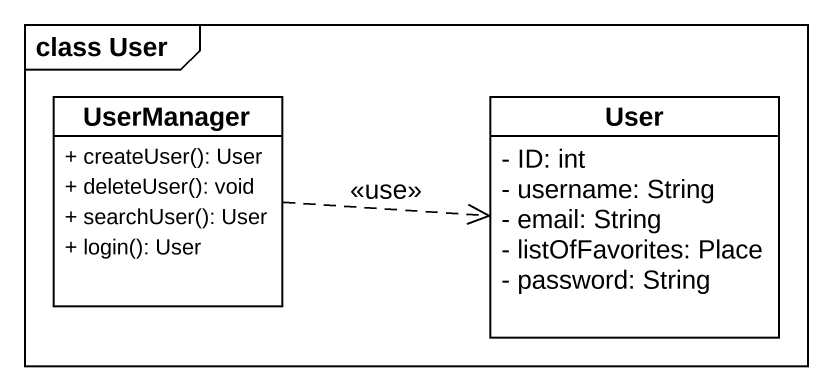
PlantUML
@startuml
mainframe class User
hide circle
hide empty members
skinparam classAttributeIconSize 0
class UserManager {
  + createUser(): User
  + deleteUser(): void
  + searchUser(): User
  + login(): User
}
class User {
  - ID: int
  - username: String
  - email: String
  - listOfFavorites: Place
  - password: String
}
UserManager .right.> User : <<use>>
@enduml
